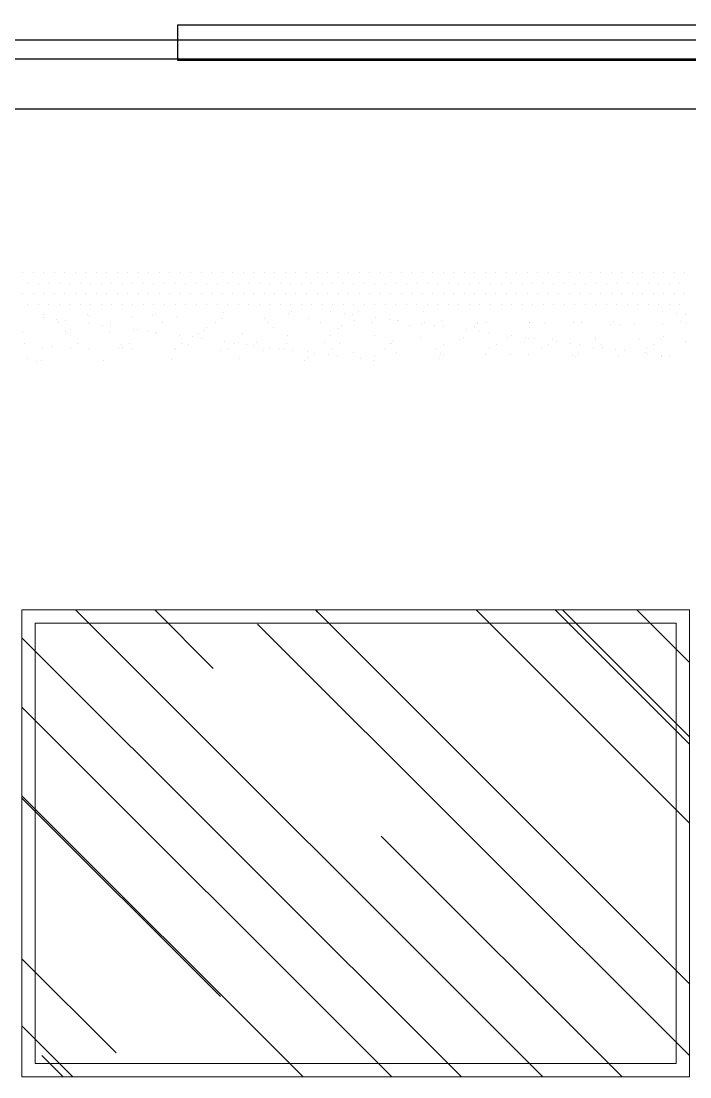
# Model space of a CAD drawing. Header units: millimetres. Extents: x -336 to -33, y -135 to 770.
# Drawn here: x -190.647 to -189.024, y 721.066 to 723.63 of the extents above; entities that cross this region are included whole.
import ezdxf

# ---------------------------------------------------------------- set-up
doc = ezdxf.new("R2010")
doc.units = ezdxf.units.MM
doc.header["$LTSCALE"] = 50
doc.header["$MEASUREMENT"] = 0
doc.layers.get('0').update_dxf_attribs({"linetype": 'CONTINUOUS'})
for name, color, linetype in [('-HIDRO', 8, 'CONTINUOUS'), ('COTA', 7, 'CONTINUOUS'), ('TigreCad', 3, 'CONTINUOUS'), ('TUBULAÇÃO_ESGOTO', 5, 'CONTINUOUS')]:
    doc.layers.add(name, color=color, linetype=linetype)
doc.layers.add('E-Lay-9', color=9, linetype='CONTINUOUS', lineweight=9)

# ---------------------------------------------------------------- blocks, each defined once
blk = doc.blocks.new('A$C7AFB675E')
at = {"color": 8}
for p, q in [((3.592, 2.1221), (3.592, 2.1221)), ((3.5162, 2.1194), (3.5162, 2.1194)), ((3.5319, 2.1115), (3.5319, 2.1115)), ((3.5477, 2.1194), (3.5477, 2.1194)), ((3.5634, 2.1115), (3.5634, 2.1115)), ((3.5776, 2.1069), (3.5776, 2.1069)), ((3.5794, 2.12), (3.5794, 2.12)), ((3.5889, 2.1126), (3.5889, 2.1126)), ((3.6196, 2.1196), (3.6196, 2.1196)), ((3.5162, 2.1037), (3.5162, 2.1037)), ((3.5319, 2.0958), (3.5319, 2.0958)), ((3.5477, 2.1037), (3.5477, 2.1037)), ((3.5634, 2.0958), (3.5634, 2.0958)), ((3.6416, 2.0968), (3.6416, 2.0968)), ((3.5162, 2.0879), (3.5162, 2.0879)), ((3.5319, 2.08), (3.5319, 2.08)), ((3.5477, 2.0879), (3.5477, 2.0879)), ((3.5634, 2.08), (3.5634, 2.08)), ((3.5749, 2.0864), (3.5749, 2.0864)), ((3.5936, 2.0856), (3.5936, 2.0856)), ((3.6118, 2.0875), (3.6118, 2.0875)), ((3.6161, 2.0829), (3.6161, 2.0829)), ((3.6398, 2.0837), (3.6398, 2.0837)), ((3.6421, 2.084), (3.6421, 2.084)), ((3.5162, 2.0722), (3.5162, 2.0722)), ((3.5319, 2.0643), (3.5319, 2.0643)), ((3.5477, 2.0722), (3.5477, 2.0722)), ((3.5634, 2.0643), (3.5634, 2.0643)), ((3.6238, 2.0721), (3.6238, 2.0721)), ((3.6306, 2.0615), (3.6306, 2.0615)), ((3.6362, 2.0609), (3.6362, 2.0609)), ((3.6371, 2.0632), (3.6371, 2.0632)), ((3.5162, 2.0564), (3.5162, 2.0564)), ((3.5319, 2.0485), (3.5319, 2.0485)), ((3.5477, 2.0564), (3.5477, 2.0564)), ((3.5634, 2.0485), (3.5634, 2.0485)), ((3.5919, 2.0436), (3.5919, 2.0436)), ((3.6172, 2.0515), (3.6172, 2.0515)), ((3.5162, 2.0407), (3.5162, 2.0407)), ((3.5319, 2.0328), (3.5319, 2.0328)), ((3.5477, 2.0407), (3.5477, 2.0407)), ((3.5634, 2.0328), (3.5634, 2.0328)), ((3.6326, 2.029), (3.6326, 2.029)), ((3.5162, 2.0249), (3.5162, 2.0249)), ((3.5319, 2.017), (3.5319, 2.017)), ((3.5477, 2.0249), (3.5477, 2.0249)), ((3.5634, 2.017), (3.5634, 2.017)), ((3.5897, 2.0118), (3.5897, 2.0118)), ((3.5939, 2.0211), (3.5939, 2.0211)), ((3.6309, 2.0158), (3.6309, 2.0158)), ((3.6424, 2.0195), (3.6424, 2.0195)), ((3.5162, 2.0092), (3.5162, 2.0092)), ((3.5319, 2.0013), (3.5319, 2.0013)), ((3.5477, 2.0092), (3.5477, 2.0092)), ((3.5634, 2.0013), (3.5634, 2.0013)), ((3.594, 2.0071), (3.594, 2.0071)), ((3.6282, 1.9953), (3.6282, 1.9953)), ((3.5162, 1.9934), (3.5162, 1.9934)), ((3.5319, 1.9855), (3.5319, 1.9855)), ((3.5477, 1.9934), (3.5477, 1.9934)), ((3.5634, 1.9855), (3.5634, 1.9855)), ((3.6141, 1.9852), (3.6141, 1.9852)), ((3.6163, 1.9855), (3.6163, 1.9855)), ((3.6237, 1.9937), (3.6237, 1.9937)), ((3.6305, 1.983), (3.6305, 1.983)), ((3.5162, 1.9777), (3.5162, 1.9777)), ((3.5319, 1.9698), (3.5319, 1.9698)), ((3.5477, 1.9777), (3.5477, 1.9777)), ((3.5634, 1.9698), (3.5634, 1.9698)), ((3.5917, 1.9651), (3.5917, 1.9651)), ((3.5162, 1.9619), (3.5162, 1.9619)), ((3.5319, 1.954), (3.5319, 1.954)), ((3.5477, 1.9619), (3.5477, 1.9619)), ((3.5634, 1.954), (3.5634, 1.954)), ((3.5914, 1.953), (3.5914, 1.953)), ((3.622, 1.948), (3.622, 1.948)), ((3.6237, 1.9611), (3.6237, 1.9611)), ((3.637, 1.9601), (3.637, 1.9601)), ((3.64, 1.9514), (3.64, 1.9514)), ((3.6413, 1.9555), (3.6413, 1.9555)), ((3.5162, 1.9462), (3.5162, 1.9462)), ((3.5319, 1.9383), (3.5319, 1.9383)), ((3.5477, 1.9462), (3.5477, 1.9462)), ((3.5634, 1.9383), (3.5634, 1.9383)), ((3.5162, 1.9304), (3.5162, 1.9304)), ((3.5319, 1.9225), (3.5319, 1.9225)), ((3.5477, 1.9304), (3.5477, 1.9304)), ((3.5634, 1.9225), (3.5634, 1.9225)), ((3.6166, 1.9211), (3.6166, 1.9211)), ((3.6193, 1.9275), (3.6193, 1.9275)), ((3.5162, 1.9147), (3.5162, 1.9147)), ((3.5319, 1.9068), (3.5319, 1.9068)), ((3.5477, 1.9147), (3.5477, 1.9147)), ((3.5634, 1.9068), (3.5634, 1.9068)), ((3.5919, 1.9094), (3.5919, 1.9094)), ((3.6236, 1.9152), (3.6236, 1.9152)), ((3.6303, 1.9045), (3.6303, 1.9045)), ((3.5162, 1.8989), (3.5162, 1.8989)), ((3.5319, 1.891), (3.5319, 1.891)), ((3.5477, 1.8989), (3.5477, 1.8989)), ((3.5634, 1.891), (3.5634, 1.891)), ((3.5906, 1.8871), (3.5906, 1.8871)), ((3.5916, 1.8866), (3.5916, 1.8866)), ((3.6148, 1.8933), (3.6148, 1.8933)), ((3.6149, 1.8844), (3.6149, 1.8844)), ((3.6391, 1.8855), (3.6391, 1.8855)), ((3.5162, 1.8832), (3.5162, 1.8832)), ((3.5319, 1.8753), (3.5319, 1.8753)), ((3.5477, 1.8832), (3.5477, 1.8832)), ((3.5634, 1.8753), (3.5634, 1.8753)), ((3.613, 1.8802), (3.613, 1.8802)), ((3.6192, 1.8797), (3.6192, 1.8797)), ((3.5162, 1.8674), (3.5162, 1.8674)), ((3.5319, 1.8595), (3.5319, 1.8595)), ((3.5477, 1.8674), (3.5477, 1.8674)), ((3.5634, 1.8595), (3.5634, 1.8595)), ((3.6103, 1.8597), (3.6103, 1.8597)), ((3.6142, 1.853), (3.6142, 1.853)), ((3.6393, 1.8578), (3.6393, 1.8578)), ((3.5162, 1.8517), (3.5162, 1.8517)), ((3.5319, 1.8438), (3.5319, 1.8438)), ((3.5477, 1.8517), (3.5477, 1.8517)), ((3.5634, 1.8438), (3.5634, 1.8438)), ((3.6234, 1.8367), (3.6234, 1.8367)), ((3.5162, 1.8359), (3.5162, 1.8359)), ((3.5319, 1.828), (3.5319, 1.828)), ((3.5477, 1.8359), (3.5477, 1.8359)), ((3.5634, 1.828), (3.5634, 1.828)), ((3.5909, 1.8226), (3.5909, 1.8226)), ((3.6058, 1.8255), (3.6058, 1.8255)), ((3.6302, 1.8261), (3.6302, 1.8261)), ((3.6394, 1.821), (3.6394, 1.821)), ((3.5162, 1.8202), (3.5162, 1.8202)), ((3.5319, 1.8123), (3.5319, 1.8123)), ((3.5477, 1.8202), (3.5477, 1.8202)), ((3.5634, 1.8123), (3.5634, 1.8123)), ((3.5915, 1.8082), (3.5915, 1.8082)), ((3.5928, 1.8086), (3.5928, 1.8086)), ((3.6041, 1.8123), (3.6041, 1.8123)), ((3.5162, 1.8044), (3.5162, 1.8044)), ((3.5162, 1.7887), (3.5162, 1.7887)), ((3.5319, 1.7965), (3.5319, 1.7965)), ((3.5477, 1.8044), (3.5477, 1.8044)), ((3.5477, 1.7887), (3.5477, 1.7887)), ((3.5634, 1.7965), (3.5634, 1.7965)), ((3.5971, 1.804), (3.5971, 1.804)), ((3.6014, 1.7919), (3.6014, 1.7919)), ((3.5162, 1.7729), (3.5162, 1.7729)), ((3.5319, 1.7808), (3.5319, 1.7808)), ((3.5477, 1.7729), (3.5477, 1.7729)), ((3.5634, 1.7808), (3.5634, 1.7808)), ((3.6134, 1.787), (3.6134, 1.787)), ((3.6172, 1.782), (3.6172, 1.782)), ((3.5162, 1.7572), (3.5162, 1.7572)), ((3.5319, 1.765), (3.5319, 1.765)), ((3.5477, 1.7572), (3.5477, 1.7572)), ((3.5634, 1.765), (3.5634, 1.765)), ((3.5969, 1.7576), (3.5969, 1.7576)), ((3.6233, 1.7582), (3.6233, 1.7582)), ((3.6401, 1.757), (3.6401, 1.757)), ((3.5162, 1.7414), (3.5162, 1.7414)), ((3.5319, 1.7493), (3.5319, 1.7493)), ((3.5477, 1.7414), (3.5477, 1.7414)), ((3.5634, 1.7493), (3.5634, 1.7493)), ((3.5884, 1.7545), (3.5884, 1.7545)), ((3.5952, 1.7445), (3.5952, 1.7445)), ((3.63, 1.7476), (3.63, 1.7476)), ((3.637, 1.753), (3.637, 1.753)), ((3.6444, 1.7523), (3.6444, 1.7523)), ((3.5162, 1.7257), (3.5162, 1.7257)), ((3.5319, 1.7335), (3.5319, 1.7335)), ((3.5477, 1.7257), (3.5477, 1.7257)), ((3.5634, 1.7335), (3.5634, 1.7335)), ((3.575, 1.7282), (3.575, 1.7282)), ((3.5913, 1.7297), (3.5913, 1.7297)), ((3.5162, 1.7099), (3.5162, 1.7099)), ((3.5319, 1.7178), (3.5319, 1.7178)), ((3.5477, 1.7099), (3.5477, 1.7099)), ((3.5634, 1.7178), (3.5634, 1.7178)), ((3.5925, 1.724), (3.5925, 1.724)), ((3.6137, 1.7226), (3.6137, 1.7226)), ((3.5162, 1.6942), (3.5162, 1.6942)), ((3.5319, 1.702), (3.5319, 1.702)), ((3.5477, 1.6942), (3.5477, 1.6942)), ((3.5634, 1.702), (3.5634, 1.702)), ((3.595, 1.7063), (3.595, 1.7063)), ((3.5162, 1.6784), (3.5162, 1.6784)), ((3.5319, 1.6863), (3.5319, 1.6863)), ((3.5477, 1.6784), (3.5477, 1.6784)), ((3.5634, 1.6863), (3.5634, 1.6863)), ((3.5876, 1.6886), (3.5876, 1.6886)), ((3.588, 1.6898), (3.588, 1.6898)), ((3.618, 1.6812), (3.618, 1.6812)), ((3.6231, 1.6797), (3.6231, 1.6797)), ((3.6361, 1.687), (3.6361, 1.687)), ((3.5162, 1.6627), (3.5162, 1.6627)), ((3.5319, 1.6705), (3.5319, 1.6705)), ((3.5477, 1.6627), (3.5477, 1.6627)), ((3.5634, 1.6705), (3.5634, 1.6705)), ((3.5862, 1.6767), (3.5862, 1.6767)), ((3.6223, 1.6766), (3.6223, 1.6766)), ((3.6299, 1.6691), (3.6299, 1.6691)), ((3.5162, 1.6469), (3.5162, 1.6469)), ((3.5319, 1.6548), (3.5319, 1.6548)), ((3.5477, 1.6469), (3.5477, 1.6469)), ((3.5634, 1.6548), (3.5634, 1.6548)), ((3.5836, 1.6562), (3.5836, 1.6562)), ((3.5912, 1.6512), (3.5912, 1.6512)), ((3.6112, 1.6545), (3.6112, 1.6545)), ((3.6424, 1.6546), (3.6424, 1.6546)), ((3.6484, 1.6534), (3.6484, 1.6534)), ((3.5162, 1.6312), (3.5162, 1.6312)), ((3.5319, 1.639), (3.5319, 1.639)), ((3.5477, 1.6312), (3.5477, 1.6312)), ((3.5634, 1.639), (3.5634, 1.639)), ((3.5729, 1.6305), (3.5729, 1.6305)), ((3.6457, 1.633), (3.6457, 1.633)), ((3.5162, 1.6154), (3.5162, 1.6154)), ((3.5319, 1.6233), (3.5319, 1.6233)), ((3.5477, 1.6154), (3.5477, 1.6154)), ((3.5634, 1.6233), (3.5634, 1.6233)), ((3.579, 1.622), (3.579, 1.622)), ((3.5879, 1.6241), (3.5879, 1.6241)), ((3.6365, 1.6225), (3.6365, 1.6225)), ((3.5162, 1.5997), (3.5162, 1.5997)), ((3.5319, 1.6075), (3.5319, 1.6075)), ((3.5477, 1.5997), (3.5477, 1.5997)), ((3.5634, 1.6075), (3.5634, 1.6075)), ((3.5773, 1.6088), (3.5773, 1.6088)), ((3.5959, 1.6054), (3.5959, 1.6054)), ((3.6002, 1.6008), (3.6002, 1.6008)), ((3.623, 1.6013), (3.623, 1.6013)), ((3.6412, 1.5987), (3.6412, 1.5987)), ((3.5162, 1.5839), (3.5162, 1.5839)), ((3.5319, 1.5918), (3.5319, 1.5918)), ((3.5477, 1.5839), (3.5477, 1.5839)), ((3.5634, 1.5918), (3.5634, 1.5918)), ((3.5746, 1.5884), (3.5746, 1.5884)), ((3.6104, 1.5885), (3.6104, 1.5885)), ((3.6298, 1.5906), (3.6298, 1.5906)), ((3.6395, 1.5856), (3.6395, 1.5856)), ((3.5162, 1.5682), (3.5162, 1.5682)), ((3.5319, 1.576), (3.5319, 1.576)), ((3.5477, 1.5682), (3.5477, 1.5682)), ((3.5634, 1.576), (3.5634, 1.576)), ((3.591, 1.5727), (3.591, 1.5727)), ((3.6203, 1.5789), (3.6203, 1.5789)), ((3.5162, 1.5524), (3.5162, 1.5524)), ((3.5319, 1.5603), (3.5319, 1.5603)), ((3.5477, 1.5524), (3.5477, 1.5524)), ((3.5634, 1.5603), (3.5634, 1.5603)), ((3.5854, 1.5561), (3.5854, 1.5561)), ((3.634, 1.5545), (3.634, 1.5545)), ((3.6368, 1.5651), (3.6368, 1.5651)), ((3.6432, 1.5538), (3.6432, 1.5538)), ((3.5162, 1.5367), (3.5162, 1.5367)), ((3.5319, 1.5445), (3.5319, 1.5445)), ((3.5477, 1.5367), (3.5477, 1.5367)), ((3.5634, 1.5445), (3.5634, 1.5445)), ((3.6475, 1.5491), (3.6475, 1.5491)), ((3.5162, 1.5209), (3.5162, 1.5209)), ((3.5319, 1.5288), (3.5319, 1.5288)), ((3.5477, 1.5209), (3.5477, 1.5209)), ((3.5634, 1.5288), (3.5634, 1.5288)), ((3.5738, 1.5297), (3.5738, 1.5297)), ((3.578, 1.525), (3.578, 1.525)), ((3.6107, 1.5241), (3.6107, 1.5241)), ((3.6229, 1.5228), (3.6229, 1.5228)), ((3.6323, 1.5309), (3.6323, 1.5309)), ((3.5162, 1.5052), (3.5162, 1.5052)), ((3.5319, 1.513), (3.5319, 1.513)), ((3.5477, 1.5052), (3.5477, 1.5052)), ((3.5634, 1.513), (3.5634, 1.513)), ((3.6296, 1.5122), (3.6296, 1.5122)), ((3.6306, 1.5178), (3.6306, 1.5178)), ((3.5162, 1.4894), (3.5162, 1.4894)), ((3.5319, 1.4973), (3.5319, 1.4973)), ((3.5477, 1.4894), (3.5477, 1.4894)), ((3.5634, 1.4973), (3.5634, 1.4973)), ((3.5846, 1.4901), (3.5846, 1.4901)), ((3.5909, 1.4943), (3.5909, 1.4943)), ((3.5981, 1.5031), (3.5981, 1.5031)), ((3.6279, 1.4973), (3.6279, 1.4973)), ((3.6332, 1.4885), (3.6332, 1.4885)), ((3.5162, 1.4737), (3.5162, 1.4737)), ((3.5319, 1.4815), (3.5319, 1.4815)), ((3.5477, 1.4737), (3.5477, 1.4737)), ((3.5634, 1.4815), (3.5634, 1.4815)), ((3.6211, 1.478), (3.6211, 1.478)), ((3.6254, 1.4734), (3.6254, 1.4734)), ((3.5162, 1.4579), (3.5162, 1.4579)), ((3.5319, 1.4658), (3.5319, 1.4658)), ((3.5477, 1.4579), (3.5477, 1.4579)), ((3.5634, 1.4658), (3.5634, 1.4658)), ((3.6234, 1.4631), (3.6234, 1.4631)), ((3.5162, 1.4422), (3.5162, 1.4422)), ((3.5319, 1.45), (3.5319, 1.45)), ((3.5477, 1.4422), (3.5477, 1.4422)), ((3.5634, 1.45), (3.5634, 1.45)), ((3.6082, 1.456), (3.6082, 1.456)), ((3.6216, 1.4499), (3.6216, 1.4499)), ((3.6227, 1.4443), (3.6227, 1.4443)), ((3.6455, 1.4515), (3.6455, 1.4515)), ((3.5162, 1.4264), (3.5162, 1.4264)), ((3.5319, 1.4343), (3.5319, 1.4343)), ((3.5477, 1.4264), (3.5477, 1.4264)), ((3.5634, 1.4343), (3.5634, 1.4343)), ((3.576, 1.4274), (3.576, 1.4274)), ((3.5849, 1.4256), (3.5849, 1.4256)), ((3.6189, 1.4295), (3.6189, 1.4295)), ((3.6295, 1.4337), (3.6295, 1.4337)), ((3.5162, 1.4107), (3.5162, 1.4107)), ((3.5319, 1.4185), (3.5319, 1.4185)), ((3.5477, 1.4107), (3.5477, 1.4107)), ((3.5634, 1.4185), (3.5634, 1.4185)), ((3.5907, 1.4158), (3.5907, 1.4158)), ((3.6335, 1.424), (3.6335, 1.424)), ((3.5162, 1.3949), (3.5162, 1.3949)), ((3.5319, 1.4028), (3.5319, 1.4028)), ((3.5477, 1.3949), (3.5477, 1.3949)), ((3.5634, 1.4028), (3.5634, 1.4028)), ((3.599, 1.4023), (3.599, 1.4023)), ((3.6033, 1.3976), (3.6033, 1.3976)), ((3.6144, 1.3952), (3.6144, 1.3952)), ((3.5162, 1.3792), (3.5162, 1.3792)), ((3.5319, 1.387), (3.5319, 1.387)), ((3.5477, 1.3792), (3.5477, 1.3792)), ((3.5634, 1.387), (3.5634, 1.387)), ((3.6074, 1.3901), (3.6074, 1.3901)), ((3.6127, 1.3821), (3.6127, 1.3821)), ((3.5162, 1.3634), (3.5162, 1.3634)), ((3.5319, 1.3713), (3.5319, 1.3713)), ((3.5477, 1.3634), (3.5477, 1.3634)), ((3.5634, 1.3713), (3.5634, 1.3713)), ((3.61, 1.3616), (3.61, 1.3616)), ((3.6226, 1.3658), (3.6226, 1.3658)), ((3.6233, 1.3757), (3.6233, 1.3757)), ((3.5162, 1.3477), (3.5162, 1.3477)), ((3.5319, 1.3555), (3.5319, 1.3555)), ((3.5477, 1.3477), (3.5477, 1.3477)), ((3.5634, 1.3555), (3.5634, 1.3555)), ((3.5825, 1.3576), (3.5825, 1.3576)), ((3.6293, 1.3552), (3.6293, 1.3552)), ((3.631, 1.356), (3.631, 1.356)), ((3.6463, 1.3506), (3.6463, 1.3506)), ((3.5162, 1.3319), (3.5162, 1.3319)), ((3.5319, 1.3398), (3.5319, 1.3398)), ((3.5477, 1.3319), (3.5477, 1.3319)), ((3.5634, 1.3398), (3.5634, 1.3398)), ((3.5906, 1.3373), (3.5906, 1.3373)), ((3.5162, 1.3162), (3.5162, 1.3162)), ((3.5319, 1.324), (3.5319, 1.324)), ((3.5477, 1.3162), (3.5477, 1.3162)), ((3.5634, 1.324), (3.5634, 1.324)), ((3.5769, 1.3265), (3.5769, 1.3265)), ((3.5811, 1.3219), (3.5811, 1.3219)), ((3.6038, 1.3143), (3.6038, 1.3143)), ((3.6055, 1.3274), (3.6055, 1.3274)), ((3.6077, 1.3256), (3.6077, 1.3256)), ((3.5162, 1.3004), (3.5162, 1.3004)), ((3.5319, 1.3083), (3.5319, 1.3083)), ((3.5477, 1.3004), (3.5477, 1.3004)), ((3.5634, 1.3083), (3.5634, 1.3083)), ((3.6012, 1.3), (3.6012, 1.3)), ((3.5162, 1.2847), (3.5162, 1.2847)), ((3.5319, 1.2925), (3.5319, 1.2925)), ((3.5477, 1.2847), (3.5477, 1.2847)), ((3.5634, 1.2925), (3.5634, 1.2925)), ((3.5816, 1.2916), (3.5816, 1.2916)), ((3.6011, 1.2938), (3.6011, 1.2938)), ((3.6224, 1.2874), (3.6224, 1.2874)), ((3.6302, 1.29), (3.6302, 1.29)), ((3.5162, 1.2689), (3.5162, 1.2689)), ((3.5319, 1.2768), (3.5319, 1.2768)), ((3.5477, 1.2689), (3.5477, 1.2689)), ((3.5634, 1.2768), (3.5634, 1.2768)), ((3.6242, 1.2749), (3.6242, 1.2749)), ((3.6285, 1.2702), (3.6285, 1.2702)), ((3.6292, 1.2767), (3.6292, 1.2767)), ((3.5162, 1.2532), (3.5162, 1.2532)), ((3.5319, 1.261), (3.5319, 1.261)), ((3.5477, 1.2532), (3.5477, 1.2532)), ((3.5634, 1.261), (3.5634, 1.261)), ((3.5905, 1.2588), (3.5905, 1.2588)), ((3.5966, 1.2596), (3.5966, 1.2596)), ((3.6052, 1.2575), (3.6052, 1.2575)), ((3.5162, 1.2374), (3.5162, 1.2374)), ((3.5319, 1.2453), (3.5319, 1.2453)), ((3.5477, 1.2374), (3.5477, 1.2374)), ((3.5634, 1.2453), (3.5634, 1.2453)), ((3.5949, 1.2464), (3.5949, 1.2464)), ((3.6486, 1.2483), (3.6486, 1.2483)), ((3.5162, 1.2217), (3.5162, 1.2217)), ((3.5319, 1.2295), (3.5319, 1.2295)), ((3.5477, 1.2217), (3.5477, 1.2217)), ((3.5634, 1.2295), (3.5634, 1.2295)), ((3.5791, 1.2242), (3.5791, 1.2242)), ((3.5819, 1.2271), (3.5819, 1.2271)), ((3.5922, 1.226), (3.5922, 1.226)), ((3.6305, 1.2256), (3.6305, 1.2256)), ((3.5162, 1.2059), (3.5162, 1.2059)), ((3.5319, 1.2138), (3.5319, 1.2138)), ((3.5477, 1.2059), (3.5477, 1.2059)), ((3.5634, 1.2138), (3.5634, 1.2138)), ((3.6223, 1.2089), (3.6223, 1.2089)), ((3.5162, 1.1902), (3.5162, 1.1902)), ((3.5319, 1.198), (3.5319, 1.198)), ((3.5477, 1.1902), (3.5477, 1.1902)), ((3.5634, 1.198), (3.5634, 1.198)), ((3.5877, 1.1917), (3.5877, 1.1917)), ((3.6021, 1.1991), (3.6021, 1.1991)), ((3.6044, 1.1916), (3.6044, 1.1916)), ((3.6064, 1.1945), (3.6064, 1.1945)), ((3.629, 1.1983), (3.629, 1.1983)), ((3.5162, 1.1744), (3.5162, 1.1744)), ((3.5319, 1.1823), (3.5319, 1.1823)), ((3.5477, 1.1744), (3.5477, 1.1744)), ((3.5634, 1.1823), (3.5634, 1.1823)), ((3.5859, 1.1786), (3.5859, 1.1786)), ((3.5903, 1.1804), (3.5903, 1.1804)), ((3.6264, 1.1726), (3.6264, 1.1726)), ((3.5162, 1.1587), (3.5162, 1.1587)), ((3.5319, 1.1665), (3.5319, 1.1665)), ((3.5477, 1.1587), (3.5477, 1.1587)), ((3.5634, 1.1665), (3.5634, 1.1665)), ((3.5795, 1.1591), (3.5795, 1.1591)), ((3.5832, 1.1581), (3.5832, 1.1581)), ((3.628, 1.1575), (3.628, 1.1575)), ((3.5162, 1.1429), (3.5162, 1.1429)), ((3.5319, 1.1508), (3.5319, 1.1508)), ((3.5477, 1.1429), (3.5477, 1.1429)), ((3.5634, 1.1508), (3.5634, 1.1508)), ((3.6481, 1.1554), (3.6481, 1.1554)), ((3.6494, 1.1475), (3.6494, 1.1475)), ((3.5162, 1.1272), (3.5162, 1.1272)), ((3.5319, 1.135), (3.5319, 1.135)), ((3.5477, 1.1272), (3.5477, 1.1272)), ((3.5634, 1.135), (3.5634, 1.135)), ((3.6047, 1.1271), (3.6047, 1.1271)), ((3.6221, 1.1304), (3.6221, 1.1304)), ((3.6454, 1.1349), (3.6454, 1.1349))]:
    blk.add_line(p, q, dxfattribs=at)
at = {"layer": 'COTA', "color": 8, "linetype": 'Continuous'}
for p, q in [((4.022, 1.925), (4.223, 2.1261)), ((4.022, 1.5658), (4.5823, 2.1261)), ((4.022, 1.9358), (4.2123, 2.1261)), ((4.022, 2.0471), (4.1009, 2.1261)), ((4.022, 1.8065), (4.3416, 2.1261)), ((4.0431, 1.4792), (4.69, 2.1261)), ((4.2047, 1.7486), (4.5823, 2.1261)), ((4.361, 1.6642), (4.722, 2.0251)), ((4.022, 1.2066), (4.722, 1.9066)), ((4.0636, 1.1261), (4.722, 1.7845)), ((4.1678, 1.1261), (4.722, 1.6803)), ((4.022, 1.5658), (4.0251, 1.569)), ((4.3007, 1.1261), (4.722, 1.5474)), ((4.022, 1.3251), (4.1096, 1.4127)), ((4.3043, 1.1261), (4.6017, 1.4235)), ((4.5449, 1.1261), (4.6861, 1.2672)), ((4.6455, 1.1261), (4.722, 1.2025)), ((4.6897, 1.1559), (4.722, 1.1882))]:
    blk.add_line(p, q, dxfattribs=at)
at = {"layer": 'E-Lay-9', "color": 8}
for p, q in [((4.722, 2.1261), (4.022, 2.1261)), ((4.022, 2.1261), (4.022, 1.1261)), ((4.722, 1.1261), (4.722, 2.1261)), ((4.702, 2.1061), (4.042, 2.1061)), ((4.042, 2.1061), (4.042, 1.1461)), ((4.702, 1.1461), (4.702, 2.1061)), ((4.042, 1.1461), (4.702, 1.1461)), ((4.022, 1.1261), (4.722, 1.1261))]:
    blk.add_line(p, q, dxfattribs=at)

msp = doc.modelspace()

# ---------------------------------------------------------------- linework, layer by layer
at = {"layer": '-HIDRO'}
for points in [[(-191.4054, 723.8266), (-187.5516, 723.8266), (-187.5516, 723.4164), (-191.4054, 723.4164)], [(-187.9716, 723.5352), (-187.9716, 723.6207), (-190.2675, 723.6207), (-190.2675, 723.5352)]]:
    msp.add_lwpolyline(points, close=True, dxfattribs=at)
at = {"layer": 'TigreCad'}
msp.add_line((-195.9988, 723.5384), (-184.2515, 723.5384), dxfattribs=at)
at = {"layer": 'TUBULAÇÃO_ESGOTO'}
msp.add_line((-195.7989, 723.5849), (-184.2515, 723.5849), dxfattribs=at)

# ---------------------------------------------------------------- block references
at = {"layer": '-HIDRO', "ltscale": 0.35, "xscale": 1.62, "yscale": 1.62, "zscale": 1.62, "rotation": 270}
msp.add_blockref('A$C7AFB675E', (-192.4694, 728.7157), dxfattribs=at)

doc.saveas('drawing.dxf')
